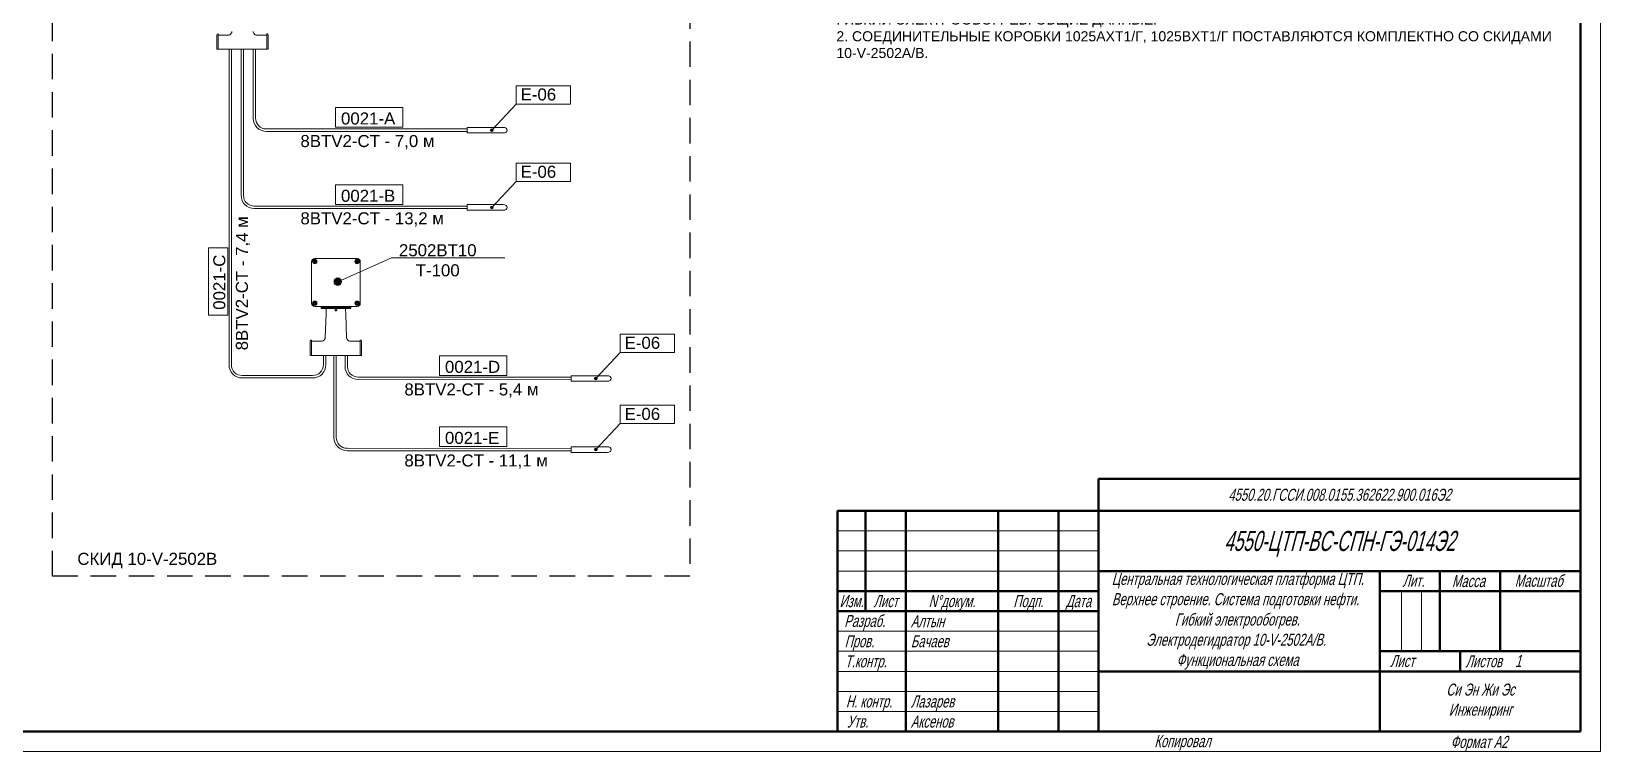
# Paper-space layout '2.1' of a CAD drawing. Header units: millimetres. Extents: x 0 to 594, y 0 to 420.
# Drawn here: x 203.3 to 594, y 0 to 179.5 of the extents above; entities that cross this region are included whole.
import ezdxf
from ezdxf.enums import TextEntityAlignment as Align

# ---------------------------------------------------------------- set-up
doc = ezdxf.new("R2010")
doc.units = ezdxf.units.MM
doc.linetypes.add('SLD-Сплошная', pattern=[0])
doc.linetypes.add('невидимая', pattern=[9.525, 6.35, -3.175])
for name, color, linetype, lineweight in [('Размеры', 7, 'Continuous', 20), ('Сплошная толстая', 7, 'Continuous', 50), ('Сплошная тонкая', 7, 'Continuous', 20), ('Текст', 7, 'Continuous', 20), ('Текст штампа', 7, 'Continuous', 20)]:
    doc.layers.add(name, color=color, linetype=linetype, lineweight=lineweight)
doc.styles.add('Aryal.cyr 3', font='arial.ttf', dxfattribs={"width": 0.666667, "oblique": 15, "height": 3})
doc.styles.add('Aryal.cyr 5', font='arial.ttf', dxfattribs={"width": 0.6, "oblique": 15, "height": 5})
doc.styles.add('Текст', font='arial.ttf', dxfattribs={"height": 3})
doc.styles.add('Текст таблиц 2.5 мм', font='arial.ttf', dxfattribs={"height": 2.5})

# ---------------------------------------------------------------- blocks, each defined once
blk = doc.blocks.new('Штамп_Форма 1')
blk.add_line((185, 8), (185, -55))
at = {"layer": 'Сплошная толстая'}
for p, q in [((65, 8), (185, 8)), ((65, 8), (65, 0)), ((0, 0), (185, 0)), ((0, 0), (0, -55)), ((7, -25), (7, 0)), ((17, -55), (17, 0)), ((40, -55), (40, 0)), ((55, -55), (55, 0)), ((65, -55), (65, 0)), ((65, -15), (185, -15)), ((135, -15), (135, -55)), ((150, -15), (150, -35)), ((165, -15), (165, -35)), ((0, -20), (65, -20)), ((135, -20), (185, -20)), ((0, -25), (65, -25)), ((135, -35), (185, -35)), ((155, -35), (155, -40)), ((65, -40), (185, -40))]:
    blk.add_line(p, q, dxfattribs=at)
at = {"layer": 'Сплошная тонкая'}
for p, q in [((0, -5), (65, -5)), ((0, -10), (65, -10)), ((0, -15), (65, -15)), ((140.4, -20), (140.4, -35)), ((145.4, -20), (145.4, -35)), ((0, -30), (65, -30)), ((0, -35), (65, -35)), ((0, -40), (65, -40)), ((0, -45), (65, -45)), ((0, -50), (65, -50))]:
    blk.add_line(p, q, dxfattribs=at)
at = {"oblique": 15}
for tag, height, style, width, p in [('ШИФР_ПО_СТП', 3, 'Aryal.cyr 3', 0.666667, (125, 4)), ('ИЗМ4', 3, 'Aryal.cyr 3', 0.666667, (3.5, -2.5)), ('ЛИСТ4', 3, 'Aryal.cyr 3', 0.666667, (12, -2.5)), ('Дата_ИЗМ4', 3, 'Aryal.cyr 3', 0.48, (60, -2.5)), ('ИЗМ3', 3, 'Aryal.cyr 3', 0.666667, (3.5, -7.5)), ('ЛИСТ3', 3, 'Aryal.cyr 3', 0.666667, (12, -7.5)), ('Дата_ИЗМ3', 3, 'Aryal.cyr 3', 0.48, (60, -7.5)), ('ШИФР_ДОКУМЕНТА', 5, 'Aryal.cyr 5', 0.6, (125, -7.5)), ('ИЗМ2', 3, 'Aryal.cyr 3', 0.666667, (3.5, -12.5)), ('ЛИСТ2', 3, 'Aryal.cyr 3', 0.666667, (12, -12.5)), ('Дата_ИЗМ2', 3, 'Aryal.cyr 3', 0.48, (60, -12.5)), ('ИЗМ1', 3, 'Aryal.cyr 3', 0.666667, (3.5, -17.5)), ('ЛИСТ1', 3, 'Aryal.cyr 3', 0.666667, (12, -17.5)), ('Дата_ИЗМ1', 3, 'Aryal.cyr 3', 0.48, (60, -17.5)), ('Дата_РАЗРАБ', 3, 'Aryal.cyr 3', 0.48, (60, -27.5)), ('ЛИТ', 3, 'Aryal.cyr 3', 0.666667, (142.48, -27.5)), ('МАССА', 3, 'Aryal.cyr 3', 0.666667, (157.5, -27.5)), ('МАСШТАБ', 3, 'Aryal.cyr 3', 0.666667, (175, -27.5)), ('Дата_пров', 3, 'Aryal.cyr 3', 0.48, (60, -32.5)), ('Дата_тконтр', 3, 'Aryal.cyr 3', 0.48, (60, -37.5)), ('Дата_Нконтр', 3, 'Aryal.cyr 3', 0.48, (60, -47.5)), ('Дата_утв', 3, 'Aryal.cyr 3', 0.48, (60, -52.5))]:
    blk.add_attdef(tag, text='', height=height, dxfattribs=dict(at, style=style, width=width)).set_placement(p, align=Align.MIDDLE_CENTER)
at = {"style": 'Aryal.cyr 3', "oblique": 15, "width": 0.666667}
for tag, p in [('Н_ДОК4', (19.03, -2.5)), ('Н_ДОК3', (19.03, -7.5)), ('Н_ДОК2', (19.03, -12.5)), ('Н_ДОК1', (19.03, -17.5)), ('РАЗРАБ', (18.25, -27.5)), ('ПРОВ', (18.25, -32.5)), ('Т_КОНТР', (18.25, -37.5)), ('ЛИСТ', (146.23, -37.43)), ('ЛИСТОВ', (168.69, -37.41)), ('Н_КОНТР', (18.25, -47.5)), ('УТВ', (18.25, -52.5))]:
    blk.add_attdef(tag, text='', height=3, dxfattribs=at).set_placement(p, align=Align.MIDDLE_LEFT)
at = {"style": 'Aryal.cyr 3', "oblique": 15, "width": 0.6667}
for tag, p in [('НАИМЕНОВАНИЕ_001', (89.84, -28.98)), ('МАТЕРИАЛ_001', (93.08, -48.58))]:
    blk.add_attdef(tag, p, '', height=3, dxfattribs=at)
at = {"layer": 'Текст штампа', "lineweight": 20, "style": 'Aryal.cyr 3', "oblique": 15, "width": 0.666667}
for s, p in [('Лит.', (143.41, -17.43)), ('Масса', (157.1, -17.5)), ('Масштаб', (174.6, -17.43)), ('Изм.', (3.5, -22.5)), ('Лист', (12, -22.5)), ('N%%Dдокум.', (28.5, -22.5)), ('Подп.', (47.5, -22.5)), ('Дата', (60, -22.5)), ('Разраб.', (6.77, -27.43)), ('Пров.', (5.45, -32.5)), ('Т.контр.', (7.03, -37.5)), ('Лист', (140.62, -37.42)), ('Листов', (160.93, -37.47)), ('Н. контр.', (7.84, -47.5)), ('Утв.', (5, -52.5))]:
    blk.add_text(s, height=3, dxfattribs=at).set_placement(p, align=Align.MIDDLE_CENTER)
at = {"layer": 'Текст штампа', "lineweight": 20, "insert": (160.07, -47.5), "char_height": 3, "attachment_point": 5, "style": 'Aryal.cyr 3'}
blk.add_mtext('{\\fArial|b0|i0|c204|p34;\\W0.66667;Си Эн Жи Эс\\PИнжениринг}', dxfattribs=at)

psp = doc.layouts.new('2.1')

# ---------------------------------------------------------------- hatches: boundary and pattern name
at = {"lineweight": 15}
h = psp.add_hatch(color=256, dxfattribs=at)
h.dxf.hatch_style = 1
h.paths.add_polyline_path([(318.24, 154.86, 1), (317.6, 154.86, 1)])
h = psp.add_hatch(color=256, dxfattribs=at)
h.dxf.hatch_style = 1
h.paths.add_polyline_path([(318.24, 135.61, 1), (317.6, 135.61, 1)])
at = {"lineweight": 13}
h = psp.add_hatch(color=7, dxfattribs=at)
h.dxf.hatch_style = 1
edge = h.paths.add_edge_path()
edge.add_arc((279.57, 117.08), 0.949, 0, 360)
at = {"lineweight": 15}
h = psp.add_hatch(color=256, dxfattribs=at)
h.dxf.hatch_style = 1
h.paths.add_polyline_path([(344.13, 92.99, 1), (343.49, 92.99, 1)])
h = psp.add_hatch(color=256, dxfattribs=at)
h.dxf.hatch_style = 1
h.paths.add_polyline_path([(344.13, 75.28, 1), (343.49, 75.28, 1)])

# ---------------------------------------------------------------- linework, layer by layer
at = {"color": 7, "linetype": 'SLD-Сплошная', "lineweight": 15}
for p, q in [((249.47, 177.5), (249.47, 178.62)), ((249.47, 175), (249.47, 177.5)), ((249.67, 178.82), (249.77, 178.82)), ((249.77, 178.82), (249.77, 177.5)), ((249.77, 178.5), (252.19, 178.5)), ((249.77, 175), (249.77, 177.5)), ((259.51, 178.5), (261.92, 178.5)), ((261.92, 177.5), (261.92, 178.82)), ((261.92, 178.82), (262.02, 178.82)), ((261.92, 177.5), (261.92, 175)), ((262.22, 178.62), (262.22, 177.5)), ((262.22, 177.5), (262.22, 175)), ((249.67, 175), (249.47, 175)), ((249.67, 175), (249.77, 175)), ((249.77, 175), (261.92, 175)), ((252.48, 120.77), (252.48, 175)), ((253.08, 175), (253.08, 120.77)), ((255.48, 138.62), (255.48, 175)), ((256.08, 175), (256.08, 138.62)), ((258.48, 157.85), (258.48, 175)), ((259.08, 175), (259.08, 157.85)), ((261.92, 175), (262.02, 175)), ((262.22, 175), (262.02, 175)), ((261.78, 155.15), (311.76, 155.15)), ((311.76, 154.55), (261.78, 154.55)), ((311.76, 155.55), (320.76, 155.55)), ((311.76, 154.15), (311.76, 155.55)), ((320.76, 154.15), (311.76, 154.15)), ((258.75, 135.92), (311.76, 135.89)), ((311.76, 135.29), (258.75, 135.32)), ((311.76, 136.29), (320.76, 136.29)), ((311.76, 134.89), (311.76, 136.29)), ((320.76, 134.89), (311.76, 134.89)), ((273.02, 122.09), (273.02, 111.74)), ((273.72, 122.19), (273.52, 122.19)), ((273.52, 122.19), (273.52, 121.99)), ((273.56, 122.16), (273.52, 122.19)), ((273.56, 122.03), (273.52, 121.99)), ((273.52, 121.99), (273.72, 121.99)), ((273.76, 122.16), (273.56, 122.16)), ((273.56, 122.16), (273.56, 122.03)), ((273.56, 122.03), (273.76, 122.03)), ((273.76, 122.36), (273.72, 122.39)), ((273.72, 122.39), (273.72, 122.19)), ((273.92, 122.39), (273.72, 122.39)), ((273.76, 122.16), (273.72, 122.19)), ((273.76, 122.03), (273.72, 121.99)), ((273.72, 121.99), (273.72, 121.79)), ((273.76, 121.83), (273.72, 121.79)), ((273.72, 121.79), (273.92, 121.79)), ((273.76, 122.36), (273.76, 122.16)), ((273.89, 122.36), (273.76, 122.36)), ((273.76, 122.03), (273.76, 121.83)), ((273.76, 121.83), (273.89, 121.83)), ((284.37, 122.89), (273.82, 122.89)), ((273.89, 122.36), (273.92, 122.39)), ((273.89, 122.16), (273.89, 122.36)), ((273.89, 122.16), (273.92, 122.19)), ((274.09, 122.16), (273.89, 122.16)), ((273.89, 122.03), (273.92, 121.99)), ((273.89, 122.03), (274.09, 122.03)), ((273.89, 121.83), (273.89, 122.03)), ((273.89, 121.83), (273.92, 121.79)), ((273.92, 122.19), (273.92, 122.39)), ((274.12, 122.19), (273.92, 122.19)), ((273.92, 121.99), (274.12, 121.99)), ((273.92, 121.79), (273.92, 121.99)), ((274.09, 122.16), (274.12, 122.19)), ((274.09, 122.03), (274.09, 122.16)), ((274.09, 122.03), (274.12, 121.99)), ((274.12, 121.99), (274.12, 122.19)), ((284.11, 122.16), (284.07, 122.19)), ((284.07, 122.19), (284.07, 121.99)), ((284.27, 122.19), (284.07, 122.19)), ((284.11, 122.03), (284.07, 121.99)), ((284.07, 121.99), (284.27, 121.99)), ((284.11, 122.16), (284.11, 122.03)), ((284.31, 122.16), (284.11, 122.16)), ((284.11, 122.03), (284.31, 122.03)), ((284.31, 122.36), (284.27, 122.39)), ((284.27, 122.39), (284.27, 122.19)), ((284.47, 122.39), (284.27, 122.39)), ((284.31, 122.16), (284.27, 122.19)), ((284.31, 122.03), (284.27, 121.99)), ((284.27, 121.99), (284.27, 121.79)), ((284.31, 121.83), (284.27, 121.79)), ((284.27, 121.79), (284.47, 121.79)), ((284.31, 122.36), (284.31, 122.16)), ((284.44, 122.36), (284.31, 122.36)), ((284.31, 122.03), (284.31, 121.83)), ((284.31, 121.83), (284.44, 121.83)), ((284.44, 122.36), (284.47, 122.39)), ((284.44, 122.16), (284.44, 122.36)), ((284.44, 122.16), (284.47, 122.19)), ((284.64, 122.16), (284.44, 122.16)), ((284.44, 122.03), (284.47, 121.99)), ((284.44, 122.03), (284.64, 122.03)), ((284.44, 121.83), (284.44, 122.03)), ((284.44, 121.83), (284.47, 121.79)), ((284.47, 122.19), (284.47, 122.39)), ((284.67, 122.19), (284.47, 122.19)), ((284.47, 121.99), (284.67, 121.99)), ((284.47, 121.79), (284.47, 121.99)), ((284.64, 122.16), (284.67, 122.19)), ((284.64, 122.03), (284.64, 122.16)), ((284.64, 122.03), (284.67, 121.99)), ((284.67, 121.99), (284.67, 122.19)), ((285.17, 111.74), (285.17, 122.09)), ((273.56, 111.81), (273.52, 111.84)), ((273.52, 111.84), (273.52, 111.64)), ((273.72, 111.84), (273.52, 111.84)), ((273.56, 111.68), (273.52, 111.64)), ((273.52, 111.64), (273.72, 111.64)), ((273.56, 111.81), (273.56, 111.68)), ((273.76, 111.81), (273.56, 111.81)), ((273.56, 111.68), (273.76, 111.68)), ((273.76, 112.01), (273.72, 112.04)), ((273.72, 112.04), (273.72, 111.84)), ((273.92, 112.04), (273.72, 112.04)), ((273.76, 111.81), (273.72, 111.84)), ((273.76, 111.68), (273.72, 111.64)), ((273.72, 111.64), (273.72, 111.44)), ((273.76, 111.48), (273.72, 111.44)), ((273.72, 111.44), (273.92, 111.44)), ((273.76, 112.01), (273.76, 111.81)), ((273.89, 112.01), (273.76, 112.01)), ((273.76, 111.68), (273.76, 111.48)), ((273.76, 111.48), (273.89, 111.48)), ((273.82, 110.94), (284.37, 110.94)), ((273.89, 112.01), (273.92, 112.04)), ((273.89, 111.81), (273.89, 112.01)), ((273.89, 111.81), (273.92, 111.84)), ((274.09, 111.81), (273.89, 111.81)), ((273.89, 111.48), (273.89, 111.68)), ((273.89, 111.68), (273.92, 111.64)), ((273.89, 111.68), (274.09, 111.68)), ((273.89, 111.48), (273.92, 111.44)), ((273.92, 111.84), (273.92, 112.04)), ((274.12, 111.84), (273.92, 111.84)), ((273.92, 111.44), (273.92, 111.64)), ((273.92, 111.64), (274.12, 111.64)), ((274.09, 111.81), (274.12, 111.84)), ((274.09, 111.68), (274.09, 111.81)), ((274.09, 111.68), (274.12, 111.64)), ((274.12, 111.64), (274.12, 111.84)), ((275.4, 110.94), (275.4, 110.44)), ((275.4, 110.44), (282.8, 110.44)), ((275.65, 110.64), (275.65, 110.94)), ((282.55, 110.64), (275.65, 110.64)), ((276.45, 110.89), (276.45, 110.64)), ((276.45, 110.89), (277.11, 110.89)), ((276.75, 110.94), (276.75, 110.89)), ((277.07, 110.89), (277.07, 110.94)), ((277.54, 110.89), (280.66, 110.89)), ((277.83, 110.94), (277.83, 110.89)), ((280.36, 110.94), (280.36, 110.89)), ((281.09, 110.89), (281.75, 110.89)), ((281.12, 110.94), (281.12, 110.89)), ((281.45, 110.89), (281.45, 110.94)), ((281.75, 110.64), (281.75, 110.89)), ((282.55, 110.94), (282.55, 110.64)), ((282.8, 110.44), (282.8, 110.94)), ((284.27, 111.84), (284.07, 111.84)), ((284.07, 111.84), (284.07, 111.64)), ((284.11, 111.81), (284.07, 111.84)), ((284.11, 111.68), (284.07, 111.64)), ((284.07, 111.64), (284.27, 111.64)), ((284.31, 111.81), (284.11, 111.81)), ((284.11, 111.81), (284.11, 111.68)), ((284.11, 111.68), (284.31, 111.68)), ((284.47, 112.04), (284.27, 112.04)), ((284.27, 112.04), (284.27, 111.84)), ((284.31, 112.01), (284.27, 112.04)), ((284.31, 111.81), (284.27, 111.84)), ((284.31, 111.68), (284.27, 111.64)), ((284.27, 111.64), (284.27, 111.44)), ((284.31, 111.48), (284.27, 111.44)), ((284.27, 111.44), (284.47, 111.44)), ((284.44, 112.01), (284.31, 112.01)), ((284.31, 112.01), (284.31, 111.81)), ((284.31, 111.68), (284.31, 111.48)), ((284.31, 111.48), (284.44, 111.48)), ((284.44, 112.01), (284.47, 112.04)), ((284.44, 111.81), (284.44, 112.01)), ((284.44, 111.81), (284.47, 111.84)), ((284.64, 111.81), (284.44, 111.81)), ((284.44, 111.48), (284.44, 111.68)), ((284.44, 111.68), (284.47, 111.64)), ((284.44, 111.68), (284.64, 111.68)), ((284.44, 111.48), (284.47, 111.44)), ((284.47, 111.84), (284.47, 112.04)), ((284.67, 111.84), (284.47, 111.84)), ((284.47, 111.44), (284.47, 111.64)), ((284.47, 111.64), (284.67, 111.64)), ((284.64, 111.81), (284.67, 111.84)), ((284.64, 111.68), (284.64, 111.81)), ((284.64, 111.68), (284.67, 111.64)), ((284.67, 111.64), (284.67, 111.84)), ((276.44, 103.21), (276.65, 109.07)), ((281.55, 109.07), (281.76, 103.21)), ((272.72, 101.24), (272.72, 102.36)), ((272.92, 102.56), (273.02, 102.56)), ((273.02, 102.56), (273.02, 101.24)), ((273.02, 102.24), (275.44, 102.24)), ((282.76, 102.24), (285.17, 102.24)), ((285.17, 102.56), (285.27, 102.56)), ((285.17, 101.24), (285.17, 102.56)), ((285.47, 102.36), (285.47, 101.24)), ((272.72, 98.74), (272.72, 101.24)), ((272.92, 98.74), (272.72, 98.74)), ((272.92, 98.74), (273.02, 98.74)), ((273.02, 98.74), (273.02, 101.24)), ((273.02, 98.74), (285.17, 98.74)), ((281.37, 98.74), (281.37, 96)), ((281.97, 98.74), (281.97, 96)), ((285.17, 101.24), (285.17, 98.74)), ((285.17, 98.74), (285.27, 98.74)), ((285.47, 98.74), (285.27, 98.74)), ((285.47, 101.24), (285.47, 98.74)), ((255.78, 93.71), (273.3, 93.71)), ((273.3, 93.11), (255.78, 93.11)), ((284.64, 93.3), (337.65, 93.27)), ((337.65, 92.67), (284.64, 92.7)), ((337.65, 93.67), (346.65, 93.67)), ((337.65, 92.27), (337.65, 93.67)), ((346.65, 92.27), (337.65, 92.27)), ((281.9, 75.59), (337.65, 75.56)), ((337.65, 74.96), (281.9, 74.99)), ((337.65, 75.96), (346.65, 75.96)), ((337.65, 74.56), (337.65, 75.96)), ((346.65, 74.56), (337.65, 74.56))]:
    psp.add_line(p, q, dxfattribs=at)
at = {"lineweight": 15}
for p, q in [((317.92, 154.86), (324.01, 161.31)), ((317.92, 135.61), (324.01, 142.06)), ((343.81, 92.99), (349.9, 99.44)), ((343.81, 75.28), (349.9, 81.73))]:
    psp.add_line(p, q, dxfattribs=at)
at = {"color": 7, "lineweight": 13}
for p, q in [((292.92, 123.06), (279.57, 117.08)), ((292.92, 123.06), (321.19, 123.06)), ((276, 96.41), (276, 98.74)), ((276.6, 96.41), (276.6, 98.74)), ((278.6, 78.29), (278.6, 98.74)), ((279.2, 78.29), (279.2, 98.74))]:
    psp.add_line(p, q, dxfattribs=at)
at = {"linetype": 'невидимая'}
psp.add_lwpolyline([(208.54, 272.2), (367.23, 272.2), (367.23, 43.69), (208.54, 43.69)], close=True, dxfattribs=at)
at = {"lineweight": 15}
for points in [[(324.01, 165.88), (337.51, 165.88), (337.51, 161.31), (324.01, 161.31)], [(279.02, 160.47), (295.77, 160.47), (295.77, 155.59), (279.02, 155.59)], [(324.01, 146.63), (337.51, 146.63), (337.51, 142.06), (324.01, 142.06)], [(279.02, 141.22), (295.77, 141.22), (295.77, 136.33), (279.02, 136.33)], [(247.34, 108.76), (247.34, 125.51), (252.22, 125.51), (252.22, 108.76)], [(349.9, 104.01), (363.4, 104.01), (363.4, 99.44), (349.9, 99.44)], [(304.91, 98.6), (321.66, 98.6), (321.66, 93.72), (304.91, 93.72)], [(349.9, 86.3), (363.4, 86.3), (363.4, 81.73), (349.9, 81.73)], [(304.91, 80.89), (321.66, 80.89), (321.66, 76), (304.91, 76)]]:
    psp.add_lwpolyline(points, close=True, dxfattribs=at)
for centre in [(317.92, 154.86), (317.92, 135.61), (343.81, 92.99), (343.81, 75.28)]:
    psp.add_circle(centre, 0.322, dxfattribs=at)
at = {"color": 7, "linetype": 'SLD-Сплошная', "lineweight": 15}
for centre, radius in [((273.82, 122.09), 0.54), ((273.82, 122.09), 0.5), ((284.37, 122.09), 0.54), ((284.37, 122.09), 0.5), ((273.82, 111.74), 0.54), ((273.82, 111.74), 0.5), ((284.37, 111.74), 0.54), ((284.37, 111.74), 0.5)]:
    psp.add_circle(centre, radius, dxfattribs=at)
at = {"color": 7, "lineweight": 13}
psp.add_circle((279.57, 117.08), 0.949, dxfattribs=at)
at = {"color": 7, "linetype": 'SLD-Сплошная', "lineweight": 15}
for centre, radius, start, end in [((249.67, 178.62), 0.2, 90, 180), ((252.19, 179.5), 1, 270, 328.7113), ((252.19, 179.5), 1, 328.7113, 357.925), ((259.51, 179.5), 1, 182.075, 211.2887), ((259.51, 179.5), 1, 211.2887, 270), ((262.02, 178.62), 0.2, 0, 90), ((261.78, 157.85), 3.3, 180, 270), ((261.78, 157.85), 2.7, 180, 270), ((258.78, 138.62), 3.3, 180, 270), ((258.78, 138.62), 2.7, 180, 270), ((273.82, 122.09), 0.8, 90, 180), ((284.37, 122.09), 0.8, 0, 90), ((273.82, 111.74), 0.8, 180, 270), ((284.37, 111.74), 0.8, 270, 0), ((272.92, 102.36), 0.2, 90, 180), ((275.44, 103.24), 1, 270, 328.7113), ((275.44, 103.24), 1, 328.7113, 357.925), ((282.76, 103.24), 1, 182.075, 211.2887), ((282.76, 103.24), 1, 211.2887, 270), ((285.27, 102.36), 0.2, 0, 90), ((255.78, 96.41), 3.3, 180, 270), ((255.78, 96.41), 2.7, 180, 270), ((273.3, 96.41), 2.7, 270, 0), ((273.3, 96.41), 3.3, 270, 0), ((284.67, 96), 3.3, 180, 270), ((284.67, 96), 2.7, 180, 270), ((281.9, 78.29), 3.3, 180, 270), ((281.9, 78.29), 2.7, 180, 270)]:
    psp.add_arc(centre, radius, start, end, dxfattribs=at)
at = {"color": 7, "linetype": 'SLD-Сплошная', "lineweight": 15, "extrusion": (-4.58097e-15, 4.02456e-15, -1)}
for centre in [(320.76, 154.85), (320.76, 135.59), (346.65, 92.97), (346.65, 75.26)]:
    psp.add_ellipse(centre, major_axis=(1, 0), ratio=0.7, start_param=4.712389, end_param=6.283185, dxfattribs=at)
at = {"color": 7, "linetype": 'SLD-Сплошная', "lineweight": 15, "extrusion": (-4.58097e-15, -6.10623e-15, -1)}
for centre in [(320.76, 154.85), (320.76, 135.59), (346.65, 92.97), (346.65, 75.26)]:
    psp.add_ellipse(centre, major_axis=(1, 0), ratio=0.7, start_param=0, end_param=1.570796, dxfattribs=at)
at = {"color": 7, "lineweight": 13}
for points in [[(252.48, 120.77), (252.48, 112.65), (252.48, 104.53), (252.48, 96.41)], [(253.08, 120.77), (253.08, 112.65), (253.08, 104.53), (253.08, 96.41)]]:
    psp.add_open_spline(points, degree=3, dxfattribs=at)
at = {"color": 7, "linetype": 'SLD-Сплошная', "lineweight": 15}
for points, knots in [([(276.65, 109.07), (276.66, 109.26), (276.67, 109.72), (276.69, 110.18), (276.7, 110.44)], [0, 0, 0, 0, 0.4252862, 1, 1, 1, 1]), ([(278.95, 109.88), (278.97, 109.87), (279.01, 109.83), (279.08, 109.82), (279.16, 109.82), (279.23, 109.85), (279.28, 109.91), (279.32, 109.98), (279.33, 110.05), (279.31, 110.13), (279.27, 110.19), (279.21, 110.24), (279.14, 110.27), (279.06, 110.27), (278.99, 110.25), (278.93, 110.2), (278.89, 110.14), (278.87, 110.06), (278.88, 109.99), (278.91, 109.92), (278.93, 109.89), (278.95, 109.88)], [0, 0, 0, 0, 0.053387, 0.106778, 0.160061, 0.213311, 0.26665, 0.320201, 0.37406, 0.428229, 0.482538, 0.536674, 0.590349, 0.643521, 0.696457, 0.749568, 0.803153, 0.85722, 0.911522, 0.965736, 1, 1, 1, 1]), ([(281.5, 110.44), (281.51, 110.21), (281.52, 109.75), (281.54, 109.29), (281.55, 109.07)], [0, 0, 0, 0, 0.500111, 1, 1, 1, 1])]:
    psp.add_open_spline(points, degree=3, knots=knots, dxfattribs=at)
at = {"layer": 'Сплошная толстая'}
for p, q in [((589, 5), (589, 415)), ((20, 5), (589, 5))]:
    psp.add_line(p, q, dxfattribs=at)
at = {"layer": 'Сплошная тонкая'}
for p, q in [((594, 0), (594, 420)), ((0, 0), (594, 0))]:
    psp.add_line(p, q, dxfattribs=at)

# ---------------------------------------------------------------- block references
at = {"layer": 'Размеры'}
ref = psp.add_blockref('Штамп_Форма 1', (404, 60), dxfattribs=at)
ref.add_attrib('ШИФР_ПО_СТП', '4550.20.ГССИ.008.0155.362622.900.016Э2', dxfattribs={"layer": '0', "height": 3, "style": 'Aryal.cyr 3', "oblique": 15, "width": 0.666667}).set_placement((529, 64), align=Align.MIDDLE_CENTER)
ref.add_attrib('ШИФР_ДОКУМЕНТА', '4550-ЦТП-ВС-СПН-ГЭ-014Э2', dxfattribs={"layer": '0', "height": 5, "style": 'Aryal.cyr 5', "oblique": 15, "width": 0.6}).set_placement((529, 52.5), align=Align.MIDDLE_CENTER)
ref.add_attrib('РАЗРАБ', 'Алтын', dxfattribs={"layer": '0', "height": 3, "style": 'Aryal.cyr 3', "oblique": 15, "width": 0.666667}).set_placement((422.25, 32.5), align=Align.MIDDLE_LEFT)
ref.add_attrib('ПРОВ', 'Бачаев', dxfattribs={"layer": '0', "height": 3, "style": 'Aryal.cyr 3', "oblique": 15, "width": 0.666667}).set_placement((422.25, 27.5), align=Align.MIDDLE_LEFT)
ref.add_attrib('Н_КОНТР', 'Лазарев', dxfattribs={"layer": '0', "height": 3, "style": 'Aryal.cyr 3', "oblique": 15, "width": 0.666667}).set_placement((422.25, 12.5), align=Align.MIDDLE_LEFT)
ref.add_attrib('УТВ', 'Аксенов', dxfattribs={"layer": '0', "height": 3, "style": 'Aryal.cyr 3', "oblique": 15, "width": 0.666667}).set_placement((422.25, 7.5), align=Align.MIDDLE_LEFT)
ref.add_attrib('ЛИСТОВ', '1', dxfattribs={"layer": '0', "height": 3, "style": 'Aryal.cyr 3', "oblique": 15, "width": 0.666667}).set_placement((572.69, 22.59), align=Align.MIDDLE_LEFT)
ref.add_attrib('НАИМЕНОВАНИЕ_001', 'Центральная технологическая платформа ЦТП.', (472.27, 41.54), dxfattribs={"layer": '0', "height": 3, "style": 'Aryal.cyr 3', "oblique": 15, "width": 0.6667})
ref.add_attrib('НАИМЕНОВАНИЕ_002', 'Верхнее строение. Система подготовки нефти.', (472.31, 36.49), dxfattribs={"layer": '0', "height": 3, "style": 'Aryal.cyr 3', "oblique": 15, "width": 0.6667})
ref.add_attrib('НАИМЕНОВАНИЕ_003', 'Гибкий электрообогрев.', (487.99, 31.42), dxfattribs={"layer": '0', "height": 3, "style": 'Aryal.cyr 3', "oblique": 15, "width": 0.6667})
ref.add_attrib('НАИМЕНОВАНИЕ_004', 'Электродегидратор 10-V-2502A/B.', (480.85, 26.37), dxfattribs={"layer": '0', "height": 3, "style": 'Aryal.cyr 3', "oblique": 15, "width": 0.6667})
ref.add_attrib('НАИМЕНОВАНИЕ_005', 'Функциональная схема', (488.4, 21.34), dxfattribs={"layer": '0', "height": 3, "style": 'Aryal.cyr 3', "oblique": 15, "width": 0.6667})

# ---------------------------------------------------------------- texts
at = {"layer": 'Текст', "attachment_point": 1}
for s, insert, char_height, width, style in [('1. ОБЩИЕ ТЕХНИЧЕСКИЕ ТРЕБОВАНИЯ СМОТРЕТЬ В ДОКУМЕНТЕ{\\C0; 4550.20.ГССИ.008.0155.360066.000.002 (4550-ЦТП-ВС-СЭС-ГЭ-001) ЦЕНТРАЛЬНАЯ ТЕХНОЛОГИЧЕСКАЯ ПЛАТФОРМА ЦТП. ВЕРХНЕЕ СТРОЕНИЕ. ГИБКИЙ ЭЛЕКТРООБОГРЕВ. ОБЩИЕ ДАННЫЕ.\\P2. СОЕДИНИТЕЛЬНЫЕ КОРОБКИ 1025АХТ1/Г, 1025ВХТ1/Г ПОСТАВЛЯЮТСЯ КОМПЛЕКТНО СО СКИДАМИ 10-V-2502A/B.}', (403.72, 192), 2.5, 183.5852, 'Текст таблиц 2.5 мм'), ('E-06', (325.09, 165.24), 3, 251.6212, 'Текст'), ('0021-А', (280.36, 159.26), 3, 251.6212, 'Текст'), ('8BTV2-CT - 7,0 м', (270.26, 153.64), 3, 251.6212, 'Текст'), ('E-06', (325.09, 145.98), 3, 251.6212, 'Текст'), ('0021-В', (280.36, 140), 3, 251.6212, 'Текст'), ('8BTV2-CT - 13,2 м', (270.26, 134.38), 3, 251.6212, 'Текст'), ('E-06', (350.98, 103.36), 3, 251.6212, 'Текст'), ('0021-D', (306.25, 97.38), 3, 251.6212, 'Текст'), ('8BTV2-CT - 5,4 м', (296.15, 91.76), 3, 251.6212, 'Текст'), ('E-06', (350.98, 85.65), 3, 251.6212, 'Текст'), ('0021-Е', (306.25, 79.67), 3, 251.6212, 'Текст'), ('8BTV2-CT - 11,1 м', (296.15, 74.05), 3, 251.6212, 'Текст'), ('СКИД 10-V-2502В', (214.71, 49.54), 3, 251.6212, 'Текст')]:
    psp.add_mtext(s, dxfattribs=dict(at, insert=insert, char_height=char_height, width=width, style=style))
at = {"layer": 'Текст', "char_height": 3, "width": 251.6212, "attachment_point": 1, "rotation": 90, "style": 'Текст'}
for s, insert in [('8BTV2-CT - 7,4 м', (254.18, 99.99)), ('0021-С', (248.56, 110.09))]:
    psp.add_mtext(s, dxfattribs=dict(at, insert=insert))
at = {"layer": 'Текст', "color": 7, "insert": (293.69, 126.43), "char_height": 3, "width": 21.2069, "attachment_point": 1, "style": 'Текст'}
psp.add_mtext('\\pi1.0949;2502ВТ10\\P\\pi5.2787;Т-100', dxfattribs=at)
at = {"layer": 'Текст штампа', "lineweight": 20, "style": 'Aryal.cyr 3', "oblique": 15, "width": 0.666667}
for s, p in [('Копировал', (489.91, 2.61)), ('Формат А2', (563.74, 2.42))]:
    psp.add_text(s, height=3, dxfattribs=at).set_placement(p, align=Align.MIDDLE_CENTER)

doc.saveas('drawing.dxf')
